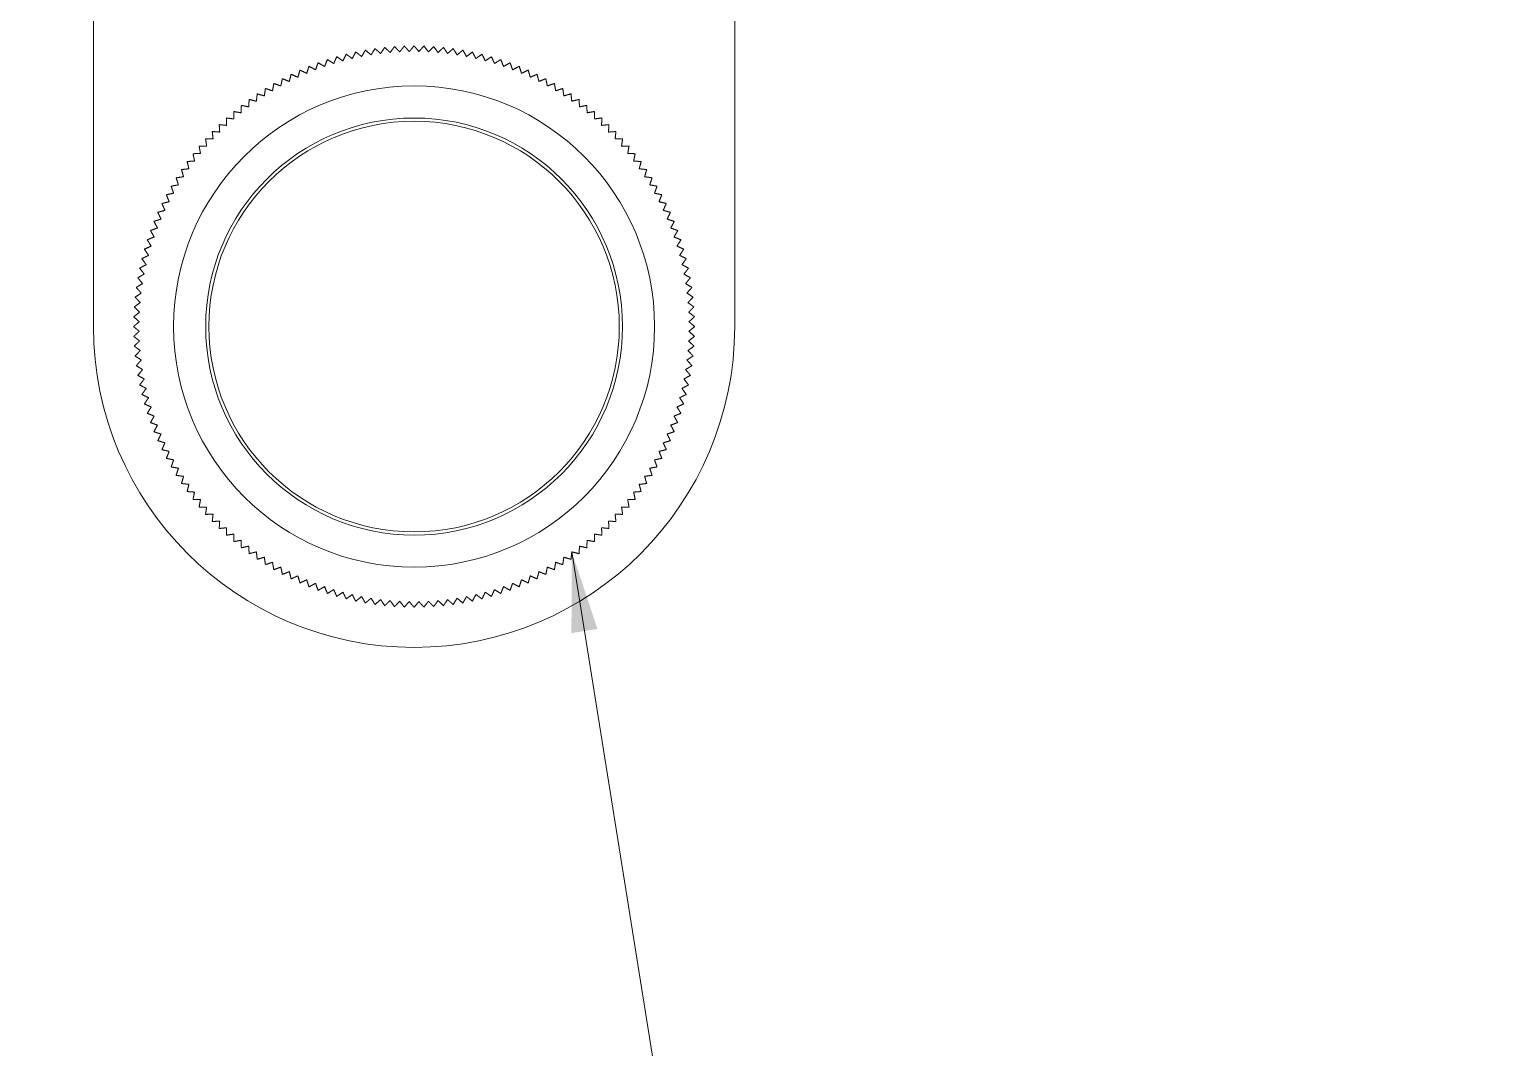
# Model space of a CAD drawing. Header units: inches. Extents: x 0 to 18221, y 0 to 6752.
# Drawn here: x 11212.3 to 11304.6, y 502.4 to 565.9 of the extents above; entities that cross this region are included whole.
import ezdxf

# ---------------------------------------------------------------- set-up
doc = ezdxf.new("R2010")
doc.units = ezdxf.units.IN
doc.header["$MEASUREMENT"] = 0
doc.layers.add('REMOTE_CONTROLBOX$0$가시적인 것(ISO)', color=3, linetype='Continuous', lineweight=5)
doc.layers.add('REMOTE_CONTROLBOX$0$기호(ISO)', color=5, linetype='Continuous', lineweight=5)
doc.styles.add('REMOTE_CONTROLBOX$0$치수 텍스트_PSTEK_POSCO', font='isocp.shx')
doc.dimstyles.new('REMOTE_CONTROLBOX$0$치수_PSTEK_POSCO$7', dxfattribs={"dimscale": 2, "dimtxt": 6, "dimasz": 2.5, "dimexe": 2, "dimexo": 2.5, "dimgap": 1, "dimtad": 1, "dimrnd": 1e-08, "dimdsep": 46, "dimtxsty": 'REMOTE_CONTROLBOX$0$치수 텍스트_PSTEK_POSCO', "dimcen": 0.09, "dimdle": 10, "dimclrd": 7, "dimclre": 7, "dimclrt": 2, "dimadec": 1, "dimazin": 2, "dimtfac": 1, "dimtmove": 0, "dimatfit": 3, "dimfxl": 1, "dimtolj": 1, "dimlwd": -1, "dimlwe": -1, "dimarcsym": 0})

msp = doc.modelspace()

# ---------------------------------------------------------------- linework, layer by layer
at = {"layer": 'REMOTE_CONTROLBOX$0$가시적인 것(ISO)'}
for p, q in [((11216.2684, 547.3611), (11216.2684, 582.3611)), ((11256.2684, 582.3611), (11256.2684, 547.3611))]:
    msp.add_line(p, q, dxfattribs=at)
for radius in [15, 13, 12.8]:
    msp.add_circle((11236.2684, 547.3611), radius, dxfattribs=at)
msp.add_arc((11236.2684, 547.3611), 20, 180, 0, dxfattribs=at)
for points, weights in [([(11232.0347, 564.3412), (11231.9316, 564.1299), (11231.8306, 563.9228)], [1, 1.0001030976, 1.00002561969]), ([(11232.4113, 564.0676), (11232.225, 564.203), (11232.0347, 564.3412)], [1.00002561969, 1.0001030976, 1]), ([(11232.6299, 564.4787), (11232.5195, 564.271), (11232.4113, 564.0676)], [1, 1.0001030976, 1.00002561969]), ([(11232.9967, 564.192), (11232.8152, 564.3339), (11232.6299, 564.4787)], [1.00002561969, 1.0001030976, 1]), ([(11233.2295, 564.5952), (11233.1119, 564.3916), (11232.9967, 564.192)], [1, 1.0001030976, 1.00002561969]), ([(11233.5861, 564.296), (11233.4096, 564.4441), (11233.2295, 564.5952)], [1.00002561969, 1.0001030976, 1]), ([(11233.8328, 564.6908), (11233.7082, 564.4913), (11233.5861, 564.296)], [1, 1.00010309761, 1.00002561969]), ([(11234.1788, 564.3793), (11234.0076, 564.5334), (11233.8328, 564.6908)], [1.00002561969, 1.0001030976, 1]), ([(11234.4391, 564.7652), (11234.3076, 564.5703), (11234.1788, 564.3793)], [1, 1.0001030976, 1.00002561969]), ([(11234.774, 564.4418), (11234.6083, 564.6019), (11234.4391, 564.7652)], [1.00002561969, 1.00010309761, 1]), ([(11235.0476, 564.8184), (11234.9094, 564.6282), (11234.774, 564.4418)], [1, 1.0001030976, 1.00002561969]), ([(11235.371, 564.4836), (11235.211, 564.6493), (11235.0476, 564.8184)], [1.00002561969, 1.00010309761, 1]), ([(11235.6576, 564.8504), (11235.5128, 564.6651), (11235.371, 564.4836)], [1, 1.0001030976, 1.00002561969]), ([(11235.9691, 564.5044), (11235.815, 564.6757), (11235.6576, 564.8504)], [1.00002561969, 1.0001030976, 1]), ([(11236.2684, 564.8611), (11236.1172, 564.6809), (11235.9691, 564.5044)], [1, 1.00010309762, 1.00002561969]), ([(11236.5676, 564.5044), (11236.4195, 564.6809), (11236.2684, 564.8611)], [1.00002561969, 1.00010309761, 1]), ([(11236.8791, 564.8504), (11236.7218, 564.6757), (11236.5676, 564.5044)], [1, 1.0001030976, 1.00002561969]), ([(11237.1657, 564.4836), (11237.0239, 564.6651), (11236.8791, 564.8504)], [1.00002561969, 1.0001030976, 1]), ([(11237.4891, 564.8184), (11237.3258, 564.6493), (11237.1657, 564.4836)], [1, 1.0001030976, 1.00002561969]), ([(11237.7627, 564.4418), (11237.6273, 564.6282), (11237.4891, 564.8184)], [1.00002561969, 1.0001030976, 1]), ([(11238.0976, 564.7652), (11237.9285, 564.6019), (11237.7627, 564.4418)], [1, 1.0001030976, 1.00002561969]), ([(11238.3579, 564.3793), (11238.2291, 564.5703), (11238.0976, 564.7652)], [1.00002561969, 1.0001030976, 1]), ([(11238.7039, 564.6908), (11238.5291, 564.5334), (11238.3579, 564.3793)], [1, 1.0001030976, 1.00002561969]), ([(11238.9506, 564.296), (11238.8285, 564.4913), (11238.7039, 564.6908)], [1.00002561969, 1.0001030976, 1]), ([(11239.3072, 564.5952), (11239.1271, 564.4441), (11238.9506, 564.296)], [1, 1.0001030976, 1.00002561969]), ([(11239.54, 564.192), (11239.4248, 564.3916), (11239.3072, 564.5952)], [1.00002561969, 1.0001030976, 1]), ([(11239.9068, 564.4787), (11239.7215, 564.3339), (11239.54, 564.192)], [1, 1.0001030976, 1.00002561969]), ([(11240.1254, 564.0676), (11240.0172, 564.271), (11239.9068, 564.4787)], [1.00002561969, 1.00010309761, 1]), ([(11240.502, 564.3412), (11240.3118, 564.203), (11240.1254, 564.0676)], [1, 1.00010309759, 1.00002561969]), ([(11240.7061, 563.9228), (11240.6051, 564.1299), (11240.502, 564.3412)], [1.00002561969, 1.0001030976, 1]), ([(11229.7127, 563.5868), (11229.6401, 563.3631), (11229.5689, 563.144)], [1, 1.0001030976, 1.00002561969]), ([(11230.1238, 563.3682), (11229.9204, 563.4764), (11229.7127, 563.5868)], [1.00002561969, 1.0001030976, 1]), ([(11230.283, 563.8057), (11230.2026, 563.5847), (11230.1238, 563.3682)], [1, 1.00010309761, 1.00002561969]), ([(11230.6862, 563.5729), (11230.4866, 563.6881), (11230.283, 563.8057)], [1.00002561968, 1.00010309759, 1]), ([(11230.8606, 564.0046), (11230.7725, 563.7865), (11230.6862, 563.5729)], [1, 1.0001030976, 1.00002561969]), ([(11231.2554, 563.7579), (11231.06, 563.8799), (11230.8606, 564.0046)], [1.00002561969, 1.0001030976, 1]), ([(11231.4447, 564.1831), (11231.3491, 563.9683), (11231.2554, 563.7579)], [1, 1.0001030976, 1.00002561969]), ([(11231.8306, 563.9228), (11231.6396, 564.0517), (11231.4447, 564.1831)], [1.00002561969, 1.00010309761, 1]), ([(11241.092, 564.1831), (11240.8971, 564.0517), (11240.7061, 563.9228)], [1, 1.0001030976, 1.00002561969]), ([(11241.2814, 563.7579), (11241.1877, 563.9683), (11241.092, 564.1831)], [1.00002561969, 1.00010309761, 1]), ([(11241.6762, 564.0046), (11241.4767, 563.8799), (11241.2814, 563.7579)], [1, 1.00010309761, 1.00002561969]), ([(11241.8505, 563.5729), (11241.7642, 563.7865), (11241.6762, 564.0046)], [1.00002561969, 1.0001030976, 1]), ([(11242.2537, 563.8057), (11242.0501, 563.6881), (11241.8505, 563.5729)], [1, 1.00010309761, 1.00002561969]), ([(11242.4129, 563.3682), (11242.3341, 563.5847), (11242.2537, 563.8057)], [1.00002561969, 1.0001030976, 1]), ([(11242.824, 563.5868), (11242.6164, 563.4764), (11242.4129, 563.3682)], [1, 1.0001030976, 1.00002561969]), ([(11242.9678, 563.144), (11242.8966, 563.3631), (11242.824, 563.5868)], [1.00002561969, 1.0001030976, 1]), ([(11227.5184, 562.5165), (11227.4775, 562.2849), (11227.4375, 562.0581)], [1, 1.0001030976, 1.00002561969]), ([(11227.9558, 562.3573), (11227.7393, 562.4361), (11227.5184, 562.5165)], [1.00002561969, 1.0001030976, 1]), ([(11228.0526, 562.8127), (11228.0037, 562.5826), (11227.9558, 562.3573)], [1, 1.00010309761, 1.00002561969]), ([(11228.4842, 562.6383), (11228.2706, 562.7246), (11228.0526, 562.8127)], [1.00002561969, 1.0001030976, 1]), ([(11228.5969, 563.09), (11228.54, 562.8618), (11228.4842, 562.6383)], [1, 1.00010309762, 1.00002561969]), ([(11229.0221, 562.9006), (11228.8117, 562.9943), (11228.5969, 563.09)], [1.00002561969, 1.0001030976, 1]), ([(11229.1505, 563.3481), (11229.0857, 563.1221), (11229.0221, 562.9006)], [1, 1.0001030976, 1.00002561969]), ([(11229.5689, 563.144), (11229.3618, 563.245), (11229.1505, 563.3481)], [1.00002561969, 1.0001030976, 1]), ([(11243.3862, 563.3481), (11243.1749, 563.245), (11242.9678, 563.144)], [1, 1.00010309761, 1.00002561969]), ([(11243.5146, 562.9006), (11243.4511, 563.1221), (11243.3862, 563.3481)], [1.00002561969, 1.0001030976, 1]), ([(11243.9399, 563.09), (11243.725, 562.9943), (11243.5146, 562.9006)], [1, 1.0001030976, 1.00002561969]), ([(11244.0525, 562.6383), (11243.9967, 562.8618), (11243.9399, 563.09)], [1.00002561969, 1.00010309761, 1]), ([(11244.4841, 562.8127), (11244.2661, 562.7246), (11244.0525, 562.6383)], [1, 1.0001030976, 1.00002561969]), ([(11244.5809, 562.3573), (11244.533, 562.5826), (11244.4841, 562.8127)], [1.00002561969, 1.0001030976, 1]), ([(11245.0184, 562.5165), (11244.7974, 562.4361), (11244.5809, 562.3573)], [1, 1.0001030976, 1.00002561969]), ([(11245.0992, 562.0581), (11245.0592, 562.2849), (11245.0184, 562.5165)], [1.00002561969, 1.0001030976, 1]), ([(11226.4825, 561.8692), (11226.4579, 561.6354), (11226.4338, 561.4062)], [1, 1.0001030976, 1.00002561969]), ([(11226.93, 561.7409), (11226.7085, 561.8044), (11226.4825, 561.8692)], [1.00002561969, 1.00010309761, 1]), ([(11226.9948, 562.2019), (11226.962, 561.9691), (11226.93, 561.7409)], [1, 1.0001030976, 1.00002561969]), ([(11227.4375, 562.0581), (11227.2184, 562.1292), (11226.9948, 562.2019)], [1.00002561969, 1.0001030976, 1]), ([(11245.5419, 562.2019), (11245.3183, 562.1292), (11245.0992, 562.0581)], [1, 1.0001030976, 1.00002561969]), ([(11245.6067, 561.7409), (11245.5747, 561.9691), (11245.5419, 562.2019)], [1.00002561969, 1.00010309761, 1]), ([(11246.0542, 561.8692), (11245.8282, 561.8044), (11245.6067, 561.7409)], [1, 1.0001030976, 1.00002561969]), ([(11246.1029, 561.4062), (11246.0788, 561.6354), (11246.0542, 561.8692)], [1.00002561969, 1.0001030976, 1]), ([(11225.0196, 560.7668), (11225.0196, 560.5317), (11225.0196, 560.3013)], [1, 1.0001030976, 1.00002561969]), ([(11225.478, 560.686), (11225.2511, 560.726), (11225.0196, 560.7668)], [1.00002561969, 1.00010309761, 1]), ([(11225.4943, 561.1513), (11225.4861, 560.9163), (11225.478, 560.686)], [1, 1.0001030976, 1.00002561969]), ([(11225.9496, 561.0545), (11225.7243, 561.1024), (11225.4943, 561.1513)], [1.00002561969, 1.0001030976, 1]), ([(11225.9821, 561.5189), (11225.9657, 561.2843), (11225.9496, 561.0545)], [1, 1.00010309761, 1.00002561969]), ([(11226.4338, 561.4062), (11226.2103, 561.462), (11225.9821, 561.5189)], [1.00002561969, 1.0001030976, 1]), ([(11246.5546, 561.5189), (11246.3264, 561.462), (11246.1029, 561.4062)], [1, 1.0001030976, 1.00002561969]), ([(11246.5871, 561.0545), (11246.571, 561.2843), (11246.5546, 561.5189)], [1.00002561969, 1.0001030976, 1]), ([(11247.0424, 561.1513), (11246.8124, 561.1024), (11246.5871, 561.0545)], [1, 1.0001030976, 1.00002561969]), ([(11247.0587, 560.686), (11247.0506, 560.9163), (11247.0424, 561.1513)], [1.00002561969, 1.00010309761, 1]), ([(11247.5171, 560.7668), (11247.2856, 560.726), (11247.0587, 560.686)], [1, 1.0001030976, 1.00002561969]), ([(11247.5171, 560.3013), (11247.5171, 560.5317), (11247.5171, 560.7668)], [1.00002561969, 1.00010309761, 1]), ([(11224.1118, 559.9495), (11224.1282, 559.7149), (11224.1443, 559.4851)], [1, 1.0001030976, 1.00002561969]), ([(11224.5748, 559.9009), (11224.3457, 559.9249), (11224.1118, 559.9495)], [1.00002561969, 1.0001030976, 1]), ([(11224.5586, 560.3661), (11224.5668, 560.1311), (11224.5748, 559.9009)], [1, 1.00010309761, 1.00002561969]), ([(11225.0196, 560.3013), (11224.7914, 560.3334), (11224.5586, 560.3661)], [1.00002561969, 1.0001030976, 1]), ([(11247.9781, 560.3661), (11247.7453, 560.3334), (11247.5171, 560.3013)], [1, 1.0001030976, 1.00002561969]), ([(11247.9619, 559.9009), (11247.9699, 560.1311), (11247.9781, 560.3661)], [1.00002561969, 1.00010309761, 1]), ([(11248.4249, 559.9495), (11248.191, 559.9249), (11247.9619, 559.9009)], [1, 1.00010309761, 1.00002561969]), ([(11248.3924, 559.4851), (11248.4085, 559.7149), (11248.4249, 559.9495)], [1.00002561969, 1.00010309761, 1]), ([(11223.2633, 559.0709), (11223.296, 558.838), (11223.3281, 558.6099)], [1, 1.0001030976, 1.00002561969]), ([(11223.7286, 559.0546), (11223.4983, 559.0626), (11223.2633, 559.0709)], [1.00002561969, 1.00010309761, 1]), ([(11223.6799, 559.5176), (11223.7045, 559.2837), (11223.7286, 559.0546)], [1, 1.00010309761, 1.00002561969]), ([(11224.1443, 559.4851), (11223.9145, 559.5012), (11223.6799, 559.5176)], [1.00002561969, 1.00010309761, 1]), ([(11248.8568, 559.5176), (11248.6222, 559.5012), (11248.3924, 559.4851)], [1, 1.0001030976, 1.00002561969]), ([(11248.8081, 559.0546), (11248.8322, 559.2837), (11248.8568, 559.5176)], [1.00002561969, 1.00010309761, 1]), ([(11249.2734, 559.0709), (11249.0384, 559.0626), (11248.8081, 559.0546)], [1, 1.00010309761, 1.00002561969]), ([(11249.2086, 558.6099), (11249.2407, 558.838), (11249.2734, 559.0709)], [1.00002561969, 1.00010309761, 1]), ([(11222.9434, 558.1514), (11222.7132, 558.1434), (11222.4782, 558.1351)], [1.00002561969, 1.0001030976, 1]), ([(11222.4782, 558.1351), (11222.5271, 557.9051), (11222.575, 557.6798)], [1, 1.0001030976, 1.00002561969]), ([(11222.8626, 558.6099), (11222.9034, 558.3783), (11222.9434, 558.1514)], [1, 1.0001030976, 1.00002561969]), ([(11223.3281, 558.6099), (11223.0977, 558.6099), (11222.8626, 558.6099)], [1.00002561969, 1.0001030976, 1]), ([(11249.6741, 558.6099), (11249.439, 558.6099), (11249.2086, 558.6099)], [1, 1.0001030976, 1.00002561969]), ([(11249.5933, 558.1514), (11249.6333, 558.3783), (11249.6741, 558.6099)], [1.00002561969, 1.00010309761, 1]), ([(11250.0585, 558.1351), (11249.8235, 558.1434), (11249.5933, 558.1514)], [1, 1.0001030976, 1.00002561969]), ([(11249.9618, 557.6798), (11250.0097, 557.9051), (11250.0585, 558.1351)], [1.00002561969, 1.0001030976, 1]), ([(11222.2232, 557.1956), (11221.9941, 557.1715), (11221.7602, 557.1469)], [1.00002561969, 1.00010309761, 1]), ([(11221.7602, 557.1469), (11221.825, 556.9209), (11221.8885, 556.6994)], [1, 1.0001030976, 1.00002561969]), ([(11222.575, 557.6798), (11222.3451, 557.6637), (11222.1106, 557.6473)], [1.00002561969, 1.0001030976, 1]), ([(11222.1106, 557.6473), (11222.1674, 557.4191), (11222.2232, 557.1956)], [1, 1.0001030976, 1.00002561969]), ([(11250.4262, 557.6473), (11250.1916, 557.6637), (11249.9618, 557.6798)], [1, 1.0001030976, 1.00002561969]), ([(11250.3135, 557.1956), (11250.3693, 557.4191), (11250.4262, 557.6473)], [1.00002561969, 1.0001030976, 1]), ([(11250.7765, 557.1469), (11250.5427, 557.1715), (11250.3135, 557.1956)], [1, 1.00010309759, 1.00002561969]), ([(11250.6482, 556.6994), (11250.7117, 556.9209), (11250.7765, 557.1469)], [1.00002561969, 1.00010309759, 1]), ([(11221.5714, 556.1919), (11221.3445, 556.1519), (11221.1129, 556.1111)], [1.00002561969, 1.00010309761, 1]), ([(11221.1129, 556.1111), (11221.1933, 555.8901), (11221.2721, 555.6736)], [1, 1.00010309761, 1.00002561969]), ([(11221.8885, 556.6994), (11221.6604, 556.6674), (11221.4275, 556.6347)], [1.00002561969, 1.0001030976, 1]), ([(11221.4275, 556.6347), (11221.5002, 556.411), (11221.5714, 556.1919)], [1, 1.0001030976, 1.00002561969]), ([(11251.1092, 556.6347), (11250.8763, 556.6674), (11250.6482, 556.6994)], [1, 1.0001030976, 1.00002561969]), ([(11250.9653, 556.1919), (11251.0365, 556.411), (11251.1092, 556.6347)], [1.00002561969, 1.00010309761, 1]), ([(11251.4238, 556.1111), (11251.1922, 556.1519), (11250.9653, 556.1919)], [1, 1.0001030976, 1.00002561969]), ([(11251.2646, 555.6736), (11251.3434, 555.8901), (11251.4238, 556.1111)], [1.00002561969, 1.00010309761, 1]), ([(11220.9912, 555.1452), (11220.7676, 555.0894), (11220.5395, 555.0326)], [1.00002561969, 1.00010309761, 1]), ([(11221.2721, 555.6736), (11221.0468, 555.6257), (11220.8168, 555.5768)], [1.00002561969, 1.0001030976, 1]), ([(11220.8168, 555.5768), (11220.9049, 555.3588), (11220.9912, 555.1452)], [1, 1.00010309762, 1.00002561969]), ([(11251.7199, 555.5768), (11251.4899, 555.6257), (11251.2646, 555.6736)], [1, 1.00010309761, 1.00002561969]), ([(11251.5455, 555.1452), (11251.6319, 555.3588), (11251.7199, 555.5768)], [1.00002561969, 1.0001030976, 1]), ([(11251.9973, 555.0326), (11251.7691, 555.0894), (11251.5455, 555.1452)], [1, 1.0001030976, 1.00002561969]), ([(11220.7288, 554.6073), (11220.5073, 554.5438), (11220.2813, 554.479)], [1.00002561969, 1.00010309761, 1]), ([(11220.2813, 554.479), (11220.3844, 554.2676), (11220.4854, 554.0605)], [1, 1.00010309761, 1.00002561969]), ([(11220.5395, 555.0326), (11220.6351, 554.8177), (11220.7288, 554.6073)], [1, 1.0001030976, 1.00002561969]), ([(11251.8079, 554.6073), (11251.9016, 554.8177), (11251.9973, 555.0326)], [1.00002561969, 1.0001030976, 1]), ([(11252.2554, 554.479), (11252.0294, 554.5438), (11251.8079, 554.6073)], [1, 1.0001030976, 1.00002561969]), ([(11252.0513, 554.0605), (11252.1523, 554.2676), (11252.2554, 554.479)], [1.00002561969, 1.00010309761, 1]), ([(11220.2612, 553.5056), (11220.0447, 553.4268), (11219.8237, 553.3464)], [1.00002561969, 1.0001030976, 1]), ([(11219.8237, 553.3464), (11219.9413, 553.1428), (11220.0565, 552.9433)], [1, 1.00010309761, 1.00002561969]), ([(11220.4854, 554.0605), (11220.2663, 553.9893), (11220.0426, 553.9167)], [1.00002561969, 1.0001030976, 1]), ([(11220.0426, 553.9167), (11220.153, 553.7091), (11220.2612, 553.5056)], [1, 1.00010309761, 1.00002561969]), ([(11252.4941, 553.9167), (11252.2704, 553.9893), (11252.0513, 554.0605)], [1, 1.00010309761, 1.00002561969]), ([(11252.2755, 553.5056), (11252.3837, 553.7091), (11252.4941, 553.9167)], [1.00002561969, 1.0001030976, 1]), ([(11252.713, 553.3464), (11252.492, 553.4268), (11252.2755, 553.5056)], [1, 1.0001030976, 1.00002561969]), ([(11252.4802, 552.9433), (11252.5954, 553.1428), (11252.713, 553.3464)], [1.00002561969, 1.0001030976, 1]), ([(11219.8716, 552.3741), (11219.6611, 552.2804), (11219.4463, 552.1847)], [1.00002561969, 1.0001030976, 1]), ([(11220.0565, 552.9433), (11219.8429, 552.857), (11219.6249, 552.7689)], [1.00002561969, 1.0001030976, 1]), ([(11219.6249, 552.7689), (11219.7495, 552.5695), (11219.8716, 552.3741)], [1, 1.00010309761, 1.00002561969]), ([(11252.9118, 552.7689), (11252.6938, 552.857), (11252.4802, 552.9433)], [1, 1.00010309761, 1.00002561969]), ([(11252.6652, 552.3741), (11252.7872, 552.5695), (11252.9118, 552.7689)], [1.00002561969, 1.0001030976, 1]), ([(11253.0904, 552.1847), (11252.8756, 552.2804), (11252.6652, 552.3741)], [1, 1.0001030976, 1.00002561969]), ([(11219.7066, 551.7988), (11219.4995, 551.6978), (11219.2882, 551.5947)], [1.00002561969, 1.0001030976, 1]), ([(11219.2882, 551.5947), (11219.4264, 551.4045), (11219.5618, 551.2181)], [1, 1.0001030976, 1.00002561969]), ([(11219.4463, 552.1847), (11219.5778, 551.9898), (11219.7066, 551.7988)], [1, 1.0001030976, 1.00002561969]), ([(11252.8301, 551.7988), (11252.9589, 551.9898), (11253.0904, 552.1847)], [1.00002561969, 1.0001030976, 1]), ([(11253.2485, 551.5947), (11253.0372, 551.6978), (11252.8301, 551.7988)], [1, 1.0001030976, 1.00002561969]), ([(11252.9749, 551.2181), (11253.1103, 551.4045), (11253.2485, 551.5947)], [1.00002561969, 1.0001030976, 1]), ([(11219.4374, 550.6327), (11219.2379, 550.5175), (11219.0342, 550.3999)], [1.00002561969, 1.0001030976, 1]), ([(11219.5618, 551.2181), (11219.3584, 551.1099), (11219.1508, 550.9995)], [1.00002561969, 1.0001030976, 1]), ([(11219.1508, 550.9995), (11219.2955, 550.8142), (11219.4374, 550.6327)], [1, 1.0001030976, 1.00002561969]), ([(11253.3859, 550.9995), (11253.1783, 551.1099), (11252.9749, 551.2181)], [1, 1.0001030976, 1.00002561969]), ([(11253.0993, 550.6327), (11253.2412, 550.8142), (11253.3859, 550.9995)], [1.00002561969, 1.00010309761, 1]), ([(11253.5025, 550.3999), (11253.2989, 550.5175), (11253.0993, 550.6327)], [1, 1.0001030976, 1.00002561969]), ([(11219.3335, 550.0433), (11219.1381, 549.9212), (11218.9387, 549.7966)], [1.00002561969, 1.0001030976, 1]), ([(11218.9387, 549.7966), (11219.096, 549.6219), (11219.2502, 549.4506)], [1, 1.00010309759, 1.00002561969]), ([(11219.0342, 550.3999), (11219.1854, 550.2198), (11219.3335, 550.0433)], [1, 1.0001030976, 1.00002561969]), ([(11253.2033, 550.0433), (11253.3513, 550.2198), (11253.5025, 550.3999)], [1.00002561969, 1.0001030976, 1]), ([(11253.598, 549.7966), (11253.3986, 549.9212), (11253.2033, 550.0433)], [1, 1.00010309761, 1.00002561969]), ([(11253.2865, 549.4506), (11253.4407, 549.6219), (11253.598, 549.7966)], [1.00002561969, 1.0001030976, 1]), ([(11219.1876, 548.8554), (11219.0012, 548.72), (11218.811, 548.5818)], [1.00002561969, 1.00010309761, 1]), ([(11219.2502, 549.4506), (11219.0592, 549.3218), (11218.8642, 549.1903)], [1.00002561969, 1.00010309761, 1]), ([(11218.8642, 549.1903), (11219.0276, 549.0212), (11219.1876, 548.8554)], [1, 1.00010309761, 1.00002561969]), ([(11253.6725, 549.1903), (11253.4775, 549.3218), (11253.2865, 549.4506)], [1, 1.0001030976, 1.00002561969]), ([(11253.3491, 548.8554), (11253.5091, 549.0212), (11253.6725, 549.1903)], [1.00002561969, 1.00010309761, 1]), ([(11253.7257, 548.5818), (11253.5355, 548.72), (11253.3491, 548.8554)], [1, 1.00010309761, 1.00002561969]), ([(11219.1459, 548.2584), (11218.9643, 548.1166), (11218.779, 547.9718)], [1.00002561969, 1.0001030976, 1]), ([(11218.779, 547.9718), (11218.9538, 547.8145), (11219.125, 547.6603)], [1, 1.00010309761, 1.00002561969]), ([(11218.811, 548.5818), (11218.9801, 548.4185), (11219.1459, 548.2584)], [1, 1.00010309761, 1.00002561969]), ([(11253.3909, 548.2584), (11253.5566, 548.4185), (11253.7257, 548.5818)], [1.00002561969, 1.00010309761, 1]), ([(11253.7577, 547.9718), (11253.5724, 548.1166), (11253.3909, 548.2584)], [1, 1.0001030976, 1.00002561969]), ([(11253.4117, 547.6603), (11253.583, 547.8145), (11253.7577, 547.9718)], [1.00002561969, 1.00010309761, 1]), ([(11219.125, 547.6603), (11218.9485, 547.5122), (11218.7684, 547.3611)], [1.00002561969, 1.00010309761, 1]), ([(11218.7684, 547.3611), (11218.9485, 547.2099), (11219.125, 547.0618)], [1, 1.00010309761, 1.00002561969]), ([(11219.125, 547.0618), (11218.9538, 546.9077), (11218.779, 546.7503)], [1.00002561969, 1.0001030976, 1]), ([(11253.7684, 547.3611), (11253.5882, 547.5122), (11253.4117, 547.6603)], [1, 1.0001030976, 1.00002561969]), ([(11253.4117, 547.0618), (11253.5882, 547.2099), (11253.7684, 547.3611)], [1.00002561969, 1.0001030976, 1]), ([(11253.7577, 546.7503), (11253.583, 546.9077), (11253.4117, 547.0618)], [1, 1.0001030976, 1.00002561969]), ([(11218.779, 546.7503), (11218.9643, 546.6056), (11219.1459, 546.4637)], [1, 1.0001030976, 1.00002561969]), ([(11219.1459, 546.4637), (11218.9801, 546.3037), (11218.811, 546.1403)], [1.00002561969, 1.0001030976, 1]), ([(11218.811, 546.1403), (11219.0012, 546.0021), (11219.1876, 545.8667)], [1, 1.00010309761, 1.00002561969]), ([(11219.1876, 545.8667), (11219.0276, 545.701), (11218.8642, 545.5318)], [1.00002561969, 1.0001030976, 1]), ([(11253.3491, 545.8667), (11253.5355, 546.0021), (11253.7257, 546.1403)], [1.00002561969, 1.0001030976, 1]), ([(11253.6725, 545.5318), (11253.5091, 545.701), (11253.3491, 545.8667)], [1, 1.0001030976, 1.00002561969]), ([(11253.3909, 546.4637), (11253.5724, 546.6056), (11253.7577, 546.7503)], [1.00002561969, 1.0001030976, 1]), ([(11253.7257, 546.1403), (11253.5566, 546.3037), (11253.3909, 546.4637)], [1, 1.00010309761, 1.00002561969]), ([(11218.8642, 545.5318), (11219.0592, 545.4003), (11219.2502, 545.2715)], [1, 1.0001030976, 1.00002561969]), ([(11219.2502, 545.2715), (11219.096, 545.1003), (11218.9387, 544.9255)], [1.00002561969, 1.0001030976, 1]), ([(11218.9387, 544.9255), (11219.1381, 544.8009), (11219.3335, 544.6788)], [1, 1.0001030976, 1.00002561969]), ([(11253.2033, 544.6788), (11253.3986, 544.8009), (11253.598, 544.9255)], [1.00002561969, 1.0001030976, 1]), ([(11253.2865, 545.2715), (11253.4775, 545.4003), (11253.6725, 545.5318)], [1.00002561969, 1.0001030976, 1]), ([(11253.598, 544.9255), (11253.4407, 545.1003), (11253.2865, 545.2715)], [1, 1.00010309761, 1.00002561969]), ([(11219.3335, 544.6788), (11219.1854, 544.5024), (11219.0342, 544.3222)], [1.00002561969, 1.0001030976, 1]), ([(11219.0342, 544.3222), (11219.2379, 544.2047), (11219.4374, 544.0895)], [1, 1.0001030976, 1.00002561969]), ([(11219.4374, 544.0895), (11219.2955, 543.9079), (11219.1508, 543.7226)], [1.00002561969, 1.0001030976, 1]), ([(11253.0993, 544.0895), (11253.2989, 544.2047), (11253.5025, 544.3222)], [1.00002561969, 1.0001030976, 1]), ([(11253.3859, 543.7226), (11253.2412, 543.9079), (11253.0993, 544.0895)], [1, 1.0001030976, 1.00002561969]), ([(11253.5025, 544.3222), (11253.3513, 544.5024), (11253.2033, 544.6788)], [1, 1.0001030976, 1.00002561969]), ([(11219.1508, 543.7226), (11219.3584, 543.6122), (11219.5618, 543.5041)], [1, 1.00010309761, 1.00002561969]), ([(11219.5618, 543.5041), (11219.4264, 543.3177), (11219.2882, 543.1274)], [1.00002561969, 1.00010309761, 1]), ([(11219.2882, 543.1274), (11219.4995, 543.0244), (11219.7066, 542.9234)], [1, 1.0001030976, 1.00002561969]), ([(11252.8301, 542.9234), (11253.0372, 543.0244), (11253.2485, 543.1274)], [1.00002561969, 1.0001030976, 1]), ([(11252.9749, 543.5041), (11253.1783, 543.6122), (11253.3859, 543.7226)], [1.00002561969, 1.00010309761, 1]), ([(11253.2485, 543.1274), (11253.1103, 543.3177), (11252.9749, 543.5041)], [1, 1.0001030976, 1.00002561969]), ([(11219.7066, 542.9234), (11219.5778, 542.7324), (11219.4463, 542.5374)], [1.00002561969, 1.00010309761, 1]), ([(11219.4463, 542.5374), (11219.6611, 542.4418), (11219.8716, 542.3481)], [1, 1.00010309761, 1.00002561969]), ([(11219.8716, 542.3481), (11219.7495, 542.1527), (11219.6249, 541.9533)], [1.00002561969, 1.0001030976, 1]), ([(11252.6652, 542.3481), (11252.8756, 542.4418), (11253.0904, 542.5374)], [1.00002561969, 1.0001030976, 1]), ([(11252.9118, 541.9533), (11252.7872, 542.1527), (11252.6652, 542.3481)], [1, 1.0001030976, 1.00002561969]), ([(11253.0904, 542.5374), (11252.9589, 542.7324), (11252.8301, 542.9234)], [1, 1.0001030976, 1.00002561969]), ([(11219.6249, 541.9533), (11219.8429, 541.8652), (11220.0565, 541.7789)], [1, 1.00010309761, 1.00002561969]), ([(11220.0565, 541.7789), (11219.9413, 541.5794), (11219.8237, 541.3757)], [1.00002561969, 1.00010309761, 1]), ([(11219.8237, 541.3757), (11220.0447, 541.2953), (11220.2612, 541.2165)], [1, 1.0001030976, 1.00002561969]), ([(11252.2755, 541.2165), (11252.492, 541.2953), (11252.713, 541.3757)], [1.00002561969, 1.0001030976, 1]), ([(11252.4802, 541.7789), (11252.6938, 541.8652), (11252.9118, 541.9533)], [1.00002561969, 1.0001030976, 1]), ([(11252.713, 541.3757), (11252.5954, 541.5794), (11252.4802, 541.7789)], [1, 1.0001030976, 1.00002561969]), ([(11220.2612, 541.2165), (11220.153, 541.0131), (11220.0426, 540.8055)], [1.00002561969, 1.00010309761, 1]), ([(11220.0426, 540.8055), (11220.2663, 540.7328), (11220.4854, 540.6616)], [1, 1.00010309761, 1.00002561969]), ([(11220.4854, 540.6616), (11220.3844, 540.4545), (11220.2813, 540.2432)], [1.00002561969, 1.00010309761, 1]), ([(11252.0513, 540.6616), (11252.2704, 540.7328), (11252.4941, 540.8055)], [1.00002561969, 1.0001030976, 1]), ([(11252.2554, 540.2432), (11252.1523, 540.4545), (11252.0513, 540.6616)], [1, 1.0001030976, 1.00002561969]), ([(11252.4941, 540.8055), (11252.3837, 541.0131), (11252.2755, 541.2165)], [1, 1.0001030976, 1.00002561969]), ([(11220.2813, 540.2432), (11220.5073, 540.1784), (11220.7288, 540.1149)], [1, 1.0001030976, 1.00002561969]), ([(11220.7288, 540.1149), (11220.6351, 539.9044), (11220.5395, 539.6896)], [1.00002561969, 1.00010309761, 1]), ([(11220.5395, 539.6896), (11220.7676, 539.6327), (11220.9912, 539.577)], [1, 1.0001030976, 1.00002561969]), ([(11220.9912, 539.577), (11220.9049, 539.3633), (11220.8168, 539.1453)], [1.00002561969, 1.00010309761, 1]), ([(11251.5455, 539.577), (11251.7691, 539.6327), (11251.9973, 539.6896)], [1.00002561969, 1.0001030976, 1]), ([(11251.7199, 539.1453), (11251.6319, 539.3633), (11251.5455, 539.577)], [1, 1.0001030976, 1.00002561969]), ([(11251.8079, 540.1149), (11252.0294, 540.1784), (11252.2554, 540.2432)], [1.00002561969, 1.0001030976, 1]), ([(11251.9973, 539.6896), (11251.9016, 539.9044), (11251.8079, 540.1149)], [1, 1.0001030976, 1.00002561969]), ([(11220.8168, 539.1453), (11221.0468, 539.0964), (11221.2721, 539.0485)], [1, 1.0001030976, 1.00002561969]), ([(11221.2721, 539.0485), (11221.1933, 538.832), (11221.1129, 538.6111)], [1.00002561969, 1.0001030976, 1]), ([(11221.1129, 538.6111), (11221.3445, 538.5702), (11221.5714, 538.5302)], [1, 1.00010309761, 1.00002561969]), ([(11221.5714, 538.5302), (11221.5002, 538.3111), (11221.4275, 538.0875)], [1.00002561969, 1.00010309761, 1]), ([(11250.9653, 538.5302), (11251.1922, 538.5702), (11251.4238, 538.6111)], [1.00002561969, 1.00010309761, 1]), ([(11251.1092, 538.0875), (11251.0365, 538.3111), (11250.9653, 538.5302)], [1, 1.00010309761, 1.00002561969]), ([(11251.2646, 539.0485), (11251.4899, 539.0964), (11251.7199, 539.1453)], [1.00002561969, 1.0001030976, 1]), ([(11251.4238, 538.6111), (11251.3434, 538.832), (11251.2646, 539.0485)], [1, 1.00010309761, 1.00002561969]), ([(11221.4275, 538.0875), (11221.6604, 538.0548), (11221.8885, 538.0227)], [1, 1.0001030976, 1.00002561969]), ([(11221.8885, 538.0227), (11221.825, 537.8012), (11221.7602, 537.5752)], [1.00002561969, 1.00010309761, 1]), ([(11221.7602, 537.5752), (11221.9941, 537.5506), (11222.2232, 537.5265)], [1, 1.0001030976, 1.00002561969]), ([(11250.3135, 537.5265), (11250.5427, 537.5506), (11250.7765, 537.5752)], [1.00002561969, 1.0001030976, 1]), ([(11250.6482, 538.0227), (11250.8763, 538.0548), (11251.1092, 538.0875)], [1.00002561969, 1.0001030976, 1]), ([(11250.7765, 537.5752), (11250.7117, 537.8012), (11250.6482, 538.0227)], [1, 1.00010309761, 1.00002561969]), ([(11222.2232, 537.5265), (11222.1674, 537.303), (11222.1106, 537.0748)], [1.00002561969, 1.0001030976, 1]), ([(11222.1106, 537.0748), (11222.3451, 537.0584), (11222.575, 537.0424)], [1, 1.0001030976, 1.00002561969]), ([(11222.575, 537.0424), (11222.5271, 536.817), (11222.4782, 536.587)], [1.00002561969, 1.0001030976, 1]), ([(11249.9618, 537.0424), (11250.1916, 537.0584), (11250.4262, 537.0748)], [1.00002561969, 1.0001030976, 1]), ([(11250.0585, 536.587), (11250.0097, 536.817), (11249.9618, 537.0424)], [1, 1.0001030976, 1.00002561969]), ([(11250.4262, 537.0748), (11250.3693, 537.303), (11250.3135, 537.5265)], [1, 1.0001030976, 1.00002561969]), ([(11222.4782, 536.587), (11222.7132, 536.5788), (11222.9434, 536.5707)], [1, 1.0001030976, 1.00002561969]), ([(11222.9434, 536.5707), (11222.9034, 536.3439), (11222.8626, 536.1123)], [1.00002561969, 1.0001030976, 1]), ([(11222.8626, 536.1123), (11223.0977, 536.1123), (11223.3281, 536.1123)], [1, 1.0001030976, 1.00002561969]), ([(11223.3281, 536.1123), (11223.296, 535.8841), (11223.2633, 535.6513)], [1.00002561969, 1.0001030976, 1]), ([(11249.2734, 535.6513), (11249.2407, 535.8841), (11249.2086, 536.1123)], [1, 1.00010309759, 1.00002561969]), ([(11249.2086, 536.1123), (11249.439, 536.1123), (11249.6741, 536.1123)], [1.00002561969, 1.0001030976, 1]), ([(11249.5933, 536.5707), (11249.8235, 536.5788), (11250.0585, 536.587)], [1.00002561969, 1.0001030976, 1]), ([(11249.6741, 536.1123), (11249.6333, 536.3439), (11249.5933, 536.5707)], [1, 1.0001030976, 1.00002561969]), ([(11223.2633, 535.6513), (11223.4983, 535.6595), (11223.7286, 535.6675)], [1, 1.00010309761, 1.00002561969]), ([(11223.7286, 535.6675), (11223.7045, 535.4384), (11223.6799, 535.2045)], [1.00002561969, 1.0001030976, 1]), ([(11223.6799, 535.2045), (11223.9145, 535.2209), (11224.1443, 535.237)], [1, 1.0001030976, 1.00002561969]), ([(11224.1443, 535.237), (11224.1282, 535.0072), (11224.1118, 534.7726)], [1.00002561969, 1.0001030976, 1]), ([(11224.1118, 534.7726), (11224.3457, 534.7972), (11224.5748, 534.8213)], [1, 1.0001030976, 1.00002561969]), ([(11224.5748, 534.8213), (11224.5668, 534.591), (11224.5586, 534.356)], [1.00002561969, 1.0001030976, 1]), ([(11247.9781, 534.356), (11247.9699, 534.591), (11247.9619, 534.8213)], [1, 1.00010309761, 1.00002561969]), ([(11247.9619, 534.8213), (11248.191, 534.7972), (11248.4249, 534.7726)], [1.00002561969, 1.00010309761, 1]), ([(11248.4249, 534.7726), (11248.4085, 535.0072), (11248.3924, 535.237)], [1, 1.0001030976, 1.00002561969]), ([(11248.3924, 535.237), (11248.6222, 535.2209), (11248.8568, 535.2045)], [1.00002561969, 1.0001030976, 1]), ([(11248.8568, 535.2045), (11248.8322, 535.4384), (11248.8081, 535.6675)], [1, 1.0001030976, 1.00002561969]), ([(11248.8081, 535.6675), (11249.0384, 535.6595), (11249.2734, 535.6513)], [1.00002561969, 1.00010309761, 1]), ([(11224.5586, 534.356), (11224.7914, 534.3888), (11225.0196, 534.4208)], [1, 1.0001030976, 1.00002561969]), ([(11225.0196, 534.4208), (11225.0196, 534.1904), (11225.0196, 533.9553)], [1.00002561969, 1.0001030976, 1]), ([(11225.0196, 533.9553), (11225.2511, 533.9961), (11225.478, 534.0361)], [1, 1.00010309761, 1.00002561969]), ([(11225.478, 534.0361), (11225.4861, 533.8059), (11225.4943, 533.5709)], [1.00002561969, 1.00010309761, 1]), ([(11247.0424, 533.5709), (11247.0506, 533.8059), (11247.0587, 534.0361)], [1, 1.00010309761, 1.00002561969]), ([(11247.0587, 534.0361), (11247.2856, 533.9961), (11247.5171, 533.9553)], [1.00002561969, 1.0001030976, 1]), ([(11247.5171, 533.9553), (11247.5171, 534.1904), (11247.5171, 534.4208)], [1, 1.0001030976, 1.00002561969]), ([(11247.5171, 534.4208), (11247.7453, 534.3888), (11247.9781, 534.356)], [1.00002561969, 1.0001030976, 1]), ([(11225.4943, 533.5709), (11225.7243, 533.6198), (11225.9496, 533.6677)], [1, 1.00010309761, 1.00002561969]), ([(11225.9496, 533.6677), (11225.9657, 533.4378), (11225.9821, 533.2033)], [1.00002561969, 1.00010309761, 1]), ([(11225.9821, 533.2033), (11226.2103, 533.2602), (11226.4338, 533.3159)], [1, 1.0001030976, 1.00002561969]), ([(11226.4338, 533.3159), (11226.4579, 533.0868), (11226.4825, 532.8529)], [1.00002561969, 1.0001030976, 1]), ([(11226.4825, 532.8529), (11226.7085, 532.9177), (11226.93, 532.9812)], [1, 1.0001030976, 1.00002561969]), ([(11226.93, 532.9812), (11226.962, 532.7531), (11226.9948, 532.5202)], [1.00002561969, 1.0001030976, 1]), ([(11245.5419, 532.5202), (11245.5747, 532.7531), (11245.6067, 532.9812)], [1, 1.00010309761, 1.00002561969]), ([(11245.6067, 532.9812), (11245.8282, 532.9177), (11246.0542, 532.8529)], [1.00002561969, 1.00010309761, 1]), ([(11246.0542, 532.8529), (11246.0788, 533.0868), (11246.1029, 533.3159)], [1, 1.0001030976, 1.00002561969]), ([(11246.1029, 533.3159), (11246.3264, 533.2602), (11246.5546, 533.2033)], [1.00002561969, 1.0001030976, 1]), ([(11246.5546, 533.2033), (11246.571, 533.4378), (11246.5871, 533.6677)], [1, 1.0001030976, 1.00002561969]), ([(11246.5871, 533.6677), (11246.8124, 533.6198), (11247.0424, 533.5709)], [1.00002561969, 1.0001030976, 1]), ([(11226.9948, 532.5202), (11227.2184, 532.5929), (11227.4375, 532.6641)], [1, 1.0001030976, 1.00002561969]), ([(11227.4375, 532.6641), (11227.4775, 532.4372), (11227.5184, 532.2056)], [1.00002561969, 1.00010309761, 1]), ([(11227.5184, 532.2056), (11227.7393, 532.286), (11227.9558, 532.3648)], [1, 1.00010309761, 1.00002561969]), ([(11227.9558, 532.3648), (11228.0037, 532.1395), (11228.0526, 531.9095)], [1.00002561969, 1.0001030976, 1]), ([(11228.0526, 531.9095), (11228.2706, 531.9976), (11228.4842, 532.0839)], [1, 1.00010309761, 1.00002561969]), ([(11228.4842, 532.0839), (11228.54, 531.8603), (11228.5969, 531.6322)], [1.00002561969, 1.00010309761, 1]), ([(11243.9399, 531.6322), (11243.9967, 531.8603), (11244.0525, 532.0839)], [1, 1.00010309761, 1.00002561969]), ([(11244.0525, 532.0839), (11244.2661, 531.9976), (11244.4841, 531.9095)], [1.00002561969, 1.0001030976, 1]), ([(11244.4841, 531.9095), (11244.533, 532.1395), (11244.5809, 532.3648)], [1, 1.00010309759, 1.00002561969]), ([(11244.5809, 532.3648), (11244.7974, 532.286), (11245.0184, 532.2056)], [1.00002561969, 1.0001030976, 1]), ([(11245.0184, 532.2056), (11245.0592, 532.4372), (11245.0992, 532.6641)], [1, 1.00010309761, 1.00002561969]), ([(11245.0992, 532.6641), (11245.3183, 532.5929), (11245.5419, 532.5202)], [1.00002561969, 1.00010309761, 1]), ([(11228.5969, 531.6322), (11228.8117, 531.7278), (11229.0221, 531.8215)], [1, 1.00010309761, 1.00002561969]), ([(11229.0221, 531.8215), (11229.0857, 531.6001), (11229.1505, 531.374)], [1.00002561969, 1.0001030976, 1]), ([(11229.1505, 531.374), (11229.3618, 531.4771), (11229.5689, 531.5781)], [1, 1.00010309761, 1.00002561969]), ([(11229.5689, 531.5781), (11229.6401, 531.359), (11229.7127, 531.1354)], [1.00002561969, 1.0001030976, 1]), ([(11229.7127, 531.1354), (11229.9204, 531.2457), (11230.1238, 531.3539)], [1, 1.00010309761, 1.00002561969]), ([(11230.1238, 531.3539), (11230.2026, 531.1374), (11230.283, 530.9164)], [1.00002561969, 1.0001030976, 1]), ([(11230.283, 530.9164), (11230.4866, 531.034), (11230.6862, 531.1492)], [1, 1.00010309761, 1.00002561969]), ([(11230.6862, 531.1492), (11230.7725, 530.9356), (11230.8606, 530.7176)], [1.00002561969, 1.0001030976, 1]), ([(11241.6762, 530.7176), (11241.7642, 530.9356), (11241.8505, 531.1492)], [1, 1.0001030976, 1.00002561969]), ([(11241.8505, 531.1492), (11242.0501, 531.034), (11242.2537, 530.9164)], [1.00002561969, 1.0001030976, 1]), ([(11242.2537, 530.9164), (11242.3341, 531.1374), (11242.4129, 531.3539)], [1, 1.0001030976, 1.00002561969]), ([(11242.4129, 531.3539), (11242.6164, 531.2457), (11242.824, 531.1354)], [1.00002561969, 1.00010309761, 1]), ([(11242.824, 531.1354), (11242.8966, 531.359), (11242.9678, 531.5781)], [1, 1.0001030976, 1.00002561969]), ([(11242.9678, 531.5781), (11243.1749, 531.4771), (11243.3862, 531.374)], [1.00002561969, 1.0001030976, 1]), ([(11243.3862, 531.374), (11243.4511, 531.6001), (11243.5146, 531.8215)], [1, 1.00010309761, 1.00002561969]), ([(11243.5146, 531.8215), (11243.725, 531.7278), (11243.9399, 531.6322)], [1.00002561969, 1.0001030976, 1]), ([(11230.8606, 530.7176), (11231.06, 530.8422), (11231.2554, 530.9643)], [1, 1.0001030976, 1.00002561969]), ([(11231.2554, 530.9643), (11231.3491, 530.7538), (11231.4447, 530.539)], [1.00002561969, 1.0001030976, 1]), ([(11231.4447, 530.539), (11231.6396, 530.6705), (11231.8306, 530.7993)], [1, 1.0001030976, 1.00002561969]), ([(11231.8306, 530.7993), (11231.9316, 530.5922), (11232.0347, 530.3809)], [1.00002561969, 1.0001030976, 1]), ([(11232.0347, 530.3809), (11232.225, 530.5191), (11232.4113, 530.6545)], [1, 1.00010309761, 1.00002561969]), ([(11232.4113, 530.6545), (11232.5195, 530.4511), (11232.6299, 530.2435)], [1.00002561969, 1.0001030976, 1]), ([(11232.6299, 530.2435), (11232.8152, 530.3883), (11232.9967, 530.5301)], [1, 1.0001030976, 1.00002561969]), ([(11232.9967, 530.5301), (11233.1119, 530.3306), (11233.2295, 530.1269)], [1.00002561969, 1.0001030976, 1]), ([(11233.2295, 530.1269), (11233.4096, 530.2781), (11233.5861, 530.4262)], [1, 1.0001030976, 1.00002561969]), ([(11233.5861, 530.4262), (11233.7082, 530.2308), (11233.8328, 530.0314)], [1.00002561969, 1.00010309761, 1]), ([(11233.8328, 530.0314), (11234.0076, 530.1887), (11234.1788, 530.3429)], [1, 1.00010309761, 1.00002561969]), ([(11234.1788, 530.3429), (11234.3076, 530.1519), (11234.4391, 529.9569)], [1.00002561969, 1.00010309761, 1]), ([(11234.4391, 529.9569), (11234.6083, 530.1203), (11234.774, 530.2803)], [1, 1.0001030976, 1.00002561969]), ([(11234.774, 530.2803), (11234.9094, 530.0939), (11235.0476, 529.9037)], [1.00002561969, 1.0001030976, 1]), ([(11235.0476, 529.9037), (11235.211, 530.0728), (11235.371, 530.2386)], [1, 1.0001030976, 1.00002561969]), ([(11235.371, 530.2386), (11235.5128, 530.057), (11235.6576, 529.8717)], [1.00002561969, 1.00010309761, 1]), ([(11235.6576, 529.8717), (11235.815, 530.0465), (11235.9691, 530.2177)], [1, 1.0001030976, 1.00002561969]), ([(11235.9691, 530.2177), (11236.1172, 530.0412), (11236.2684, 529.8611)], [1.00002561969, 1.00010309761, 1]), ([(11236.2684, 529.8611), (11236.4195, 530.0412), (11236.5676, 530.2177)], [1, 1.0001030976, 1.00002561969]), ([(11236.5676, 530.2177), (11236.7218, 530.0465), (11236.8791, 529.8717)], [1.00002561969, 1.00010309761, 1]), ([(11236.8791, 529.8717), (11237.0239, 530.057), (11237.1657, 530.2386)], [1, 1.0001030976, 1.00002561969]), ([(11237.1657, 530.2386), (11237.3258, 530.0728), (11237.4891, 529.9037)], [1.00002561969, 1.00010309761, 1]), ([(11237.4891, 529.9037), (11237.6273, 530.0939), (11237.7627, 530.2803)], [1, 1.0001030976, 1.00002561969]), ([(11237.7627, 530.2803), (11237.9285, 530.1203), (11238.0976, 529.9569)], [1.00002561969, 1.0001030976, 1]), ([(11238.0976, 529.9569), (11238.2291, 530.1519), (11238.3579, 530.3429)], [1, 1.0001030976, 1.00002561969]), ([(11238.3579, 530.3429), (11238.5291, 530.1887), (11238.7039, 530.0314)], [1.00002561969, 1.0001030976, 1]), ([(11238.7039, 530.0314), (11238.8285, 530.2308), (11238.9506, 530.4262)], [1, 1.0001030976, 1.00002561969]), ([(11238.9506, 530.4262), (11239.1271, 530.2781), (11239.3072, 530.1269)], [1.00002561969, 1.0001030976, 1]), ([(11239.3072, 530.1269), (11239.4248, 530.3306), (11239.54, 530.5301)], [1, 1.00010309761, 1.00002561969]), ([(11239.54, 530.5301), (11239.7215, 530.3883), (11239.9068, 530.2435)], [1.00002561969, 1.0001030976, 1]), ([(11239.9068, 530.2435), (11240.0172, 530.4511), (11240.1254, 530.6545)], [1, 1.00010309761, 1.00002561969]), ([(11240.1254, 530.6545), (11240.3118, 530.5191), (11240.502, 530.3809)], [1.00002561969, 1.0001030976, 1]), ([(11240.502, 530.3809), (11240.6051, 530.5922), (11240.7061, 530.7993)], [1, 1.0001030976, 1.00002561969]), ([(11240.7061, 530.7993), (11240.8971, 530.6705), (11241.092, 530.539)], [1.00002561969, 1.00010309761, 1]), ([(11241.092, 530.539), (11241.1877, 530.7538), (11241.2814, 530.9643)], [1, 1.00010309761, 1.00002561969]), ([(11241.2814, 530.9643), (11241.4767, 530.8422), (11241.6762, 530.7176)], [1.00002561969, 1.0001030976, 1])]:
    msp.add_rational_spline(points, weights, degree=2, dxfattribs=at)

# ---------------------------------------------------------------- leaders
at = {"layer": 'REMOTE_CONTROLBOX$0$기호(ISO)', "color": 7, "annotation_type": 0, "has_hookline": 1, "hookline_direction": 0}
for points, text_width in [([(11081.5135, 708.6611), (11129.3651, 391.6918), (11133.3914, 391.6918)], 167.575), ([(11246.1029, 533.3159), (11265.6746, 411.1862), (11270.6746, 411.1862)], 105.4951)]:
    msp.add_leader(points, dimstyle='REMOTE_CONTROLBOX$0$치수_PSTEK_POSCO$7', override={"dimtad": 0}, dxfattribs=dict(at, text_width=text_width))

doc.saveas('drawing.dxf')
